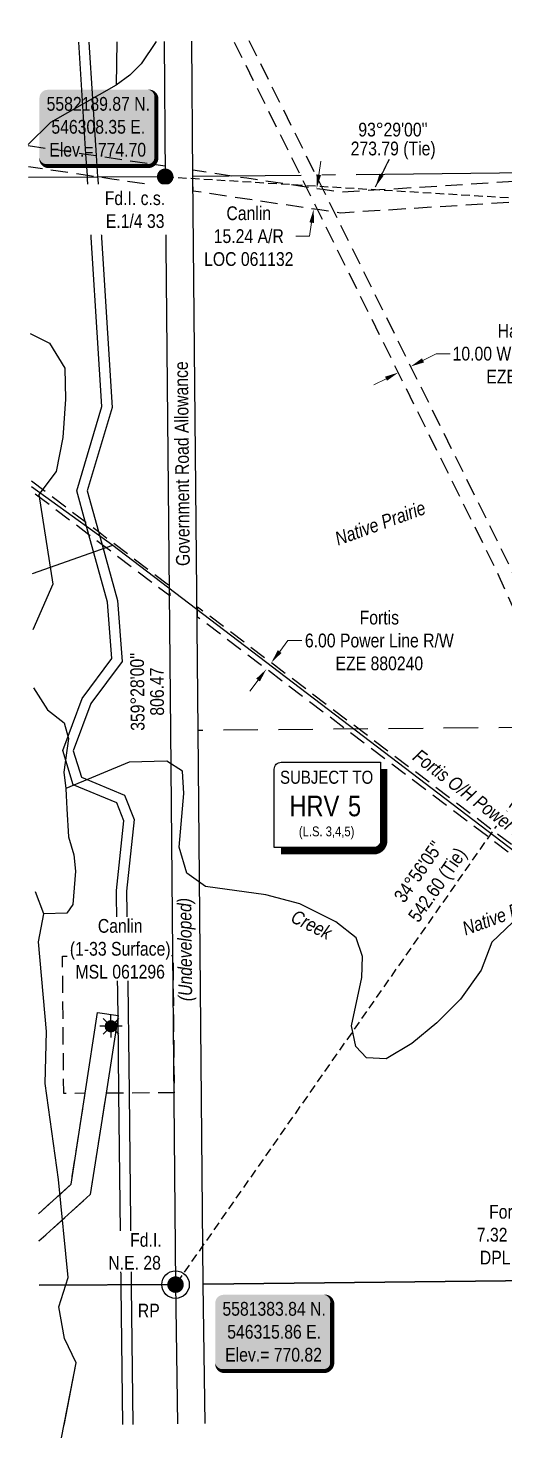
# Model space of a CAD drawing. Extents: x 543237 to 551134, y 5581272 to 5585958.
# Drawn here: x 546209 to 546555, y 5581272 to 5582298 of the extents above; entities that cross this region are included whole.
import ezdxf
from ezdxf.enums import TextEntityAlignment as Align

# ---------------------------------------------------------------- set-up
doc = ezdxf.new("R2010")
doc.units = 0
doc.header["$LTSCALE"] = 5
doc.header["$PDSIZE"] = 0.5
for name, pattern in [('foc-ACCESSROAD', [3.75, 2.5, -1.25]), ('foc-FLOWLINE', [3.75, 2.5, -1.25]), ('foc-LSD', [8, 5, -3]), ('foc-QUARTERLINE', [33, 25, -3, 2, -3]), ('foc-TIELINE', [1.875, 1.25, -0.625])]:
    doc.linetypes.add(name, pattern=pattern)
doc.layers.get('Defpoints').update_dxf_attribs({"color": 9})
for name, color, linetype in [('35', 37, 'Continuous'), ('AS-POWER', 104, 'foc-POWER'), ('C-AR', 13, 'foc-ACCESSROAD'), ('C-RW', 13, 'Continuous'), ('C-WS', 13, 'foc-ACCESSROAD'), ('C-WS-S', 8, 'Continuous'), ('CG-NOTES', 7, 'Continuous'), ('CTW', 7, 'Continuous'), ('DETAIL-T', 7, 'Continuous'), ('F-EZE', 190, 'foc-FLOWLINE'), ('F-FLOWLINE', 190, 'foc-FLOWLINE'), ('F-RW', 190, 'Continuous'), ('L-BD', 7, 'Continuous'), ('L-MON', 1, 'Continuous'), ('L-QSEC', 8, 'foc-QUARTERLINE'), ('L-ROAD-T', 7, 'Continuous'), ('L-SEC', 7, 'Continuous'), ('L-SECTION-LSD', 7, 'foc-LSD'), ('L-TIE', 7, 'foc-TIELINE'), ('L-TIE-T', 7, 'Continuous'), ('T-CREEK', 160, 'Continuous'), ('T-WATER-T', 170, 'Continuous')]:
    doc.layers.add(name, color=color, linetype=linetype)
for name, color, linetype, lineweight in [('C-AR-T', 13, 'Continuous', 9), ('C-WS-T', 13, 'Continuous', 9), ('F-EZE-T', 190, 'Continuous', 9), ('F-RW-T', 190, 'Continuous', 9), ('T-TEXT', 48, 'Continuous', 18)]:
    doc.layers.add(name, color=color, linetype=linetype, lineweight=lineweight)
doc.layers.add('oil_and_gas_wells_pt', color=7, linetype='Continuous', true_color=0xad5f21)
doc.styles.add('80', font='ARIALN.TTF', dxfattribs={"height": 10})
doc.styles.add('80CG', font='ARIALN.TTF', dxfattribs={"height": 10})
doc.styles.add('80L', font='ARIALN.TTF', dxfattribs={"height": 10})
doc.styles.add('80LS', font='ARIALNI.TTF', dxfattribs={"height": 10})
doc.styles.add('foc-LtypeFont', font='ARIALN.TTF', dxfattribs={"height": 7.35})
doc.styles.add('HRV', font='ARIALN.TTF', dxfattribs={"height": 3})
doc.linetypes.add('foc-POWER', pattern='A,6,-1,["P",foc-LtypeFont,S=0.2,R=0,X=-0.625,Y=-0.75],-1.24,4', length=12.24)
doc.linetypes.add('foc-TOPO-flowdirection-NOLINE', pattern='A,0,[">",foc-LtypeFont,S=0.3,R=0,X=0,Y=-0.945],-20,[">",foc-LtypeFont,S=0.3,R=0,X=0,Y=-0.945],0', length=20)
doc.dimstyles.new('Compass 5 000', dxfattribs={"dimscale": 5, "dimtxt": 9, "dimasz": 2, "dimexe": 0.2, "dimexo": 0.0625, "dimgap": 0.5, "dimtad": 0, "dimtih": 1, "dimtoh": 1, "dimzin": 0, "dimdsep": 46, "dimtxsty": '80CG', "dimcen": 0.1, "dimse1": 1, "dimse2": 1, "dimclrd": 256, "dimclrt": 256, "dimaunit": 1, "dimadec": 4, "dimazin": 0, "dimtfac": 0.06, "dimtofl": 0, "dimtmove": 0, "dimatfit": 1, "dimfxl": 0.2, "dimtolj": 1, "dimtzin": 0, "dimlwd": -1, "dimarcsym": 0})

# ---------------------------------------------------------------- blocks, each defined once
blk = doc.blocks.new('fdia')
at = {"color": 255, "const_width": 1}
blk.add_lwpolyline([(-0.5, 0, 1), (0.5, 0, 1)], format="xyb", close=True, dxfattribs=at)
blk = doc.blocks.new('Fdiaa')
blk.add_blockref('fdia', (0, 0))
blk = doc.blocks.new('fdib')
at = {"color": 1, "const_width": 1.6}
blk.add_lwpolyline([(-0.4, 0, 1), (0.4, 0, 1)], format="xyb", close=True, dxfattribs=at)
at = {"color": 1}
blk.add_circle((0, 0), 0.8, dxfattribs=at)
blk = doc.blocks.new('Fdibb')
blk.add_blockref('fdib', (0, 0))
blk = doc.blocks.new('fdicc')
for name in ['Fdibb', 'Fdiaa']:
    blk.add_blockref(name, (0, 0))
blk = doc.blocks.new('FDI')
blk.add_blockref('fdicc', (0, 0))
blk = doc.blocks.new('*U41')
at = {"layer": '35', "color": 3}
blk.add_circle((0, 0), 10, dxfattribs=at)
at = {"layer": '35', "color": 3, "style": '80'}
blk.add_attdef('RP_001', (-27.4, -23.9), '', height=10, dxfattribs=at)
blk = doc.blocks.new('*U42')
h = blk.add_hatch(color=254)
edge = h.paths.add_edge_path()
edge.add_line((-36.5, -28.5), (36.5, -28.5))
edge.add_arc((36.5, -22.5), 6, 270, 360)
edge.add_line((42.5, -22.5), (42.5, 21))
edge.add_arc((36.5, 21), 6, 0, 90)
edge.add_line((36.5, 27), (-36.5, 27))
edge.add_arc((-36.5, 21), 6, 90, 180)
edge.add_line((-42.5, 21), (-42.5, -22.5))
edge.add_arc((-36.5, -22.5), 6, 180, 270)
at = {"color": 1, "flags": 128}
blk.add_lwpolyline([(-36.5, -28.5, 3, 3, 0), (36.5, -28.5, 3, 3, 0.414214), (42.5, -22.5, 3, 3, 0), (42.5, 21, 3, 0, 0.414214), (36.5, 27, 0, 0, 0), (-36.5, 27, 0, 0, 0.414214), (-42.5, 21, 0, 0, 0), (-42.5, -22.5, 0, 3, 0.414214)], format="xyseb", close=True, dxfattribs=at)
blk.add_lwpolyline([(-28.2, -9.7, 0, 10, 0), (0, 0, 5, 5, 0)], format="xyseb", dxfattribs=at)
at = {"color": 1, "style": '80'}
blk.add_attdef('ENTER_TEXT_001', (-36, -5), '', height=10, dxfattribs=at)
blk = doc.blocks.new('HRV')
blk.add_lwpolyline([(-35.1, 31.6), (37.2, 31.6), (37.2, -25.5, -0.414214), (32.2, -30.5), (-40.1, -30.5), (-40.1, 26.6, -0.414214)], format="xyb", close=True)
at = {"const_width": 5, "flags": 128}
blk.add_lwpolyline([(-35.1, -33), (32.2, -33, 0.414214), (39.7, -25.5), (39.7, 26.6)], format="xyb", dxfattribs=at)
at = {"style": '80L'}
blk.add_text('SUBJECT TO', height=9.5, dxfattribs=at).set_placement((-2, 13.1), align=Align.BOTTOM_CENTER)
blk.add_attdef('(N.W.1/4 00)', text='', height=7.12, dxfattribs=at).set_placement((-2, -24.4), align=Align.BOTTOM_CENTER)
at = {"layer": 'CTW', "color": 3, "style": 'HRV'}
blk.add_text('HRV', height=15, dxfattribs=at).set_placement((-10.9, -0.2), align=Align.MIDDLE_CENTER)
blk.add_attdef('0', text='', height=15, dxfattribs=at).set_placement((18.3, -0.2), align=Align.MIDDLE_CENTER)
blk = doc.blocks.new('*D45')
at = {"layer": 'C-AR-T', "transparency": 16777216}
for p, q in [((546420, 5582191.3), (546421.5, 5582201.2)), ((546414.8, 5582156.5), (546413.3, 5582146.6)), ((546413.3, 5582146.6), (546403.3, 5582146.6))]:
    blk.add_line(p, q, dxfattribs=at)
for points in [[(546418.3, 5582191.6), (546421.6, 5582191.1), (546418.5, 5582181.4)], [(546413.2, 5582156.7), (546416.5, 5582156.2), (546416.3, 5582166.4)]]:
    blk.add_solid(points, dxfattribs=at)
at = {"layer": 'Defpoints', "color": 0, "transparency": 16777216}
for p in [(546417.6, 5582181.6), (546415.3, 5582166.5), (546416.3, 5582166.4)]:
    blk.add_point(p, dxfattribs=at)
at = {"layer": 'C-AR-T', "transparency": 16777216, "insert": (546369.1, 5582146.6), "char_height": 10, "attachment_point": 5, "style": '80CG'}
blk.add_mtext('\\A1;Canlin\\P15.24 A/R\\PLOC 061132', dxfattribs=at)
blk = doc.blocks.new('*D46')
at = {"layer": 'Defpoints', "color": 0, "transparency": 16777216}
for p in [(546486.8, 5582051.8), (546482.4, 5582038.1), (546491.4, 5582042.6)]:
    blk.add_point(p, dxfattribs=at)
at = {"layer": 'F-EZE-T', "transparency": 16777216}
for p, q in [((546495.7, 5582056.3), (546505.4, 5582061.1)), ((546505.4, 5582061.1), (546515.4, 5582061.1)), ((546468.9, 5582042.9), (546459.9, 5582038.5))]:
    blk.add_line(p, q, dxfattribs=at)
for points in [[(546495, 5582057.8), (546496.5, 5582054.8), (546486.8, 5582051.8)], [(546468.1, 5582044.4), (546469.6, 5582041.5), (546477.8, 5582047.4)]]:
    blk.add_solid(points, dxfattribs=at)
at = {"layer": 'F-EZE-T', "transparency": 16777216, "insert": (546573.6, 5582061.1), "char_height": 10, "attachment_point": 5, "style": '80CG'}
blk.add_mtext('\\A1;Hargrave\\P10.00 Water Line R/W\\PEZE 900310', dxfattribs=at)
blk = doc.blocks.new('*D48')
at = {"layer": 'Defpoints', "color": 0, "transparency": 16777216}
for p in [(546633.7, 5581412.5), (546631.1, 5581406.3), (546637.9, 5581403.5)]:
    blk.add_point(p, dxfattribs=at)
at = {"layer": 'F-RW-T', "transparency": 16777216}
for p, q in [((546615.2, 5581420.1), (546605.2, 5581420.1)), ((546624.4, 5581416.3), (546615.2, 5581420.1)), ((546649.7, 5581405.9), (546658.9, 5581402.1))]:
    blk.add_line(p, q, dxfattribs=at)
for points in [[(546625.1, 5581417.9), (546623.8, 5581414.8), (546633.7, 5581412.5)], [(546650.3, 5581407.4), (546649, 5581404.4), (546640.4, 5581409.7)]]:
    blk.add_solid(points, dxfattribs=at)
at = {"layer": 'F-RW-T', "transparency": 16777216, "insert": (546568.9, 5581420.1), "char_height": 10, "attachment_point": 5, "style": '80CG'}
blk.add_mtext('\\A1;Forty Mile\\P7.32 P/L R/W\\PDPL 840319', dxfattribs=at)
blk = doc.blocks.new('GAS')
h = blk.add_hatch(color=255)
h.dxf.hatch_style = 1
edge = h.paths.add_edge_path()
edge.add_arc((0, 0), 0.9, 0, 360)
for p, q in [((-0.81, 0), (-1.62, 0)), ((-0.57, 0.57), (-1.14, 1.14)), ((0, 0.81), (0, 1.62)), ((0.57, 0.57), (1.14, 1.14)), ((1.62, 0), (0.81, 0)), ((-0.57, -0.57), (-1.14, -1.14)), ((0, -0.81), (0, -1.62)), ((1.14, -1.14), (0.57, -0.57))]:
    blk.add_line(p, q)
blk.add_circle((0, 0), 0.8)
blk = doc.blocks.new('*D55')
at = {"layer": 'Defpoints', "color": 0, "transparency": 16777216}
for p in [(546380.9, 5581832.4), (546384.6, 5581837.1), (546385.5, 5581836.4)]:
    blk.add_point(p, dxfattribs=at)
at = {"layer": 'F-EZE-T', "transparency": 16777216}
for p, q in [((546391.6, 5581844.4), (546397.6, 5581852.4)), ((546397.6, 5581852.4), (546407.6, 5581852.4)), ((546375.9, 5581823.7), (546369.8, 5581815.7))]:
    blk.add_line(p, q, dxfattribs=at)
for points in [[(546390.2, 5581845.4), (546392.9, 5581843.4), (546385.5, 5581836.4)], [(546374.5, 5581824.7), (546377.2, 5581822.7), (546381.9, 5581831.6)]]:
    blk.add_solid(points, dxfattribs=at)
at = {"layer": 'F-EZE-T', "transparency": 16777216, "insert": (546464, 5581852.4), "char_height": 10, "attachment_point": 5, "style": '80CG'}
blk.add_mtext('\\A1;Fortis\\P6.00 Power Line R/W\\PEZE 880240', dxfattribs=at)

msp = doc.modelspace()

# ---------------------------------------------------------------- linework, layer by layer
at = {"layer": 'AS-POWER'}
for points in [[(546211.21, 5581964.493), (546270.18, 5581921.937)], [(546211.822, 5581901.311), (546270.18, 5581921.937)]]:
    msp.add_lwpolyline(points, dxfattribs=at)
at = {"layer": 'C-AR', "flags": 128}
for points in [[(547231.426, 5582285.95), (547157.781, 5582197.185), (547148.671, 5582186.205), (547132.428, 5582166.627), (547104.151, 5582132.546), (547053.243, 5582090.518), (547043.699, 5582082.639), (547051.745, 5582082.338), (547055.429, 5582082.201), (547062.172, 5582081.948), (547057.098, 5582075.833), (547051.769, 5582069.409), (547049.912, 5582067.17), (547043.822, 5582067.398), (547034.88, 5582067.732), (547012.863, 5582068.558), (546979.2, 5582069.818), (546958.779, 5582070.583), (546848.157, 5582074.728), (546752.807, 5582109.978), (546738.647, 5582115.212), (546583.039, 5582172.743), (546435.791, 5582163.466), (546431.103, 5582164.163), (546419.067, 5582165.952), (546328.563, 5582179.402), (546328.419, 5582194.817), (546367.581, 5582188.996), (546410.835, 5582182.569), (546422.871, 5582180.78), (546436.438, 5582178.764), (546585.297, 5582188.142), (546851.156, 5582089.853), (546891.333, 5582088.346), (546911.446, 5582087.593), (546945.181, 5582086.329), (546965.599, 5582085.564), (546993.305, 5582084.527), (547008.281, 5582083.966), (547020.797, 5582083.497), (547036.249, 5582096.252), (547048.974, 5582106.757), (547093.935, 5582143.873), (547132.22, 5582190.196), (547137.826, 5582196.979), (547221.601, 5582297.954)], [(546208.803, 5582212.594), (546250.79, 5582206.354), (546258.187, 5582205.255), (546308.285, 5582197.81), (546308.424, 5582182.396), (546269.664, 5582188.155), (546259.172, 5582189.715), (546251.774, 5582190.815), (546208.952, 5582197.179)]]:
    msp.add_lwpolyline(points, dxfattribs=at)
at = {"layer": 'C-RW'}
msp.add_lwpolyline([(546216.342, 5581435.434), (546239.933, 5581456.9), (546250.147, 5581523.012), (546259.249, 5581581.921), (546274.065, 5581579.631), (546265.332, 5581523.147), (546253.932, 5581449.368), (546216.537, 5581415.347)], dxfattribs=at)
at = {"layer": 'C-WS', "flags": 128}
msp.add_lwpolyline([(546216.342, 5581435.434), (546239.933, 5581456.9), (546250.147, 5581523.012), (546234.614, 5581522.877), (546233.721, 5581622.822), (546273.549, 5581623.053), (546280.863, 5581623.095), (546314.011, 5581623.288), (546314.899, 5581523.355), (546282.052, 5581523.217), (546274.738, 5581523.186), (546265.332, 5581523.147), (546253.932, 5581449.368), (546216.537, 5581415.347)], dxfattribs=at)
at = {"layer": 'F-EZE', "flags": 128}
msp.add_lwpolyline([(546211.17, 5581968.547), (546250.252, 5581938.931), (546259.828, 5581931.674), (546311.621, 5581892.425), (546311.688, 5581884.853), (546262.434, 5581922.177), (546252.858, 5581929.435), (546211.244, 5581960.971)], dxfattribs=at)
msp.add_lwpolyline([(546331.933, 5581869.51), (546331.865, 5581877.082), (546608.399, 5581667.513), (546607.858, 5581671.09), (546613.786, 5581671.985), (546615.246, 5581662.324), (546623.034, 5581656.422), (546619.414, 5581651.644), (546616.531, 5581653.829), (546631.28, 5581556.301), (546640.468, 5581557.347), (546661.729, 5581559.77), (546716.063, 5581565.959), (546725.592, 5581567.044), (546743.559, 5581569.091), (546744.236, 5581563.136), (546728.182, 5581561.306), (546718.653, 5581560.22), (546668.468, 5581554.503), (546647.205, 5581552.081), (546632.177, 5581550.369), (546633.355, 5581542.578), (546627.428, 5581541.682), (546626.218, 5581549.691), (546618.169, 5581548.773), (546617.49, 5581554.729), (546625.321, 5581555.622), (546609.684, 5581659.018), (546331.933, 5581869.51)], close=True, dxfattribs=at)
at = {"layer": 'F-FLOWLINE', "flags": 128}
msp.add_lwpolyline([(546369.26, 5582288.985), (546418.539, 5582189.521), (546422.871, 5582180.78), (546431.103, 5582164.163), (546558.206, 5581907.63), (546622.669, 5581763.554), (546627.341, 5581760.766), (546694.939, 5581720.433), (546704.338, 5581714.825), (546730.561, 5581699.179), (546725.442, 5581690.6), (546704.681, 5581702.986), (546689.411, 5581712.097), (546675.831, 5581720.2), (546627.486, 5581749.046), (546614.839, 5581756.591), (546549.167, 5581903.371), (546419.067, 5582165.952), (546410.835, 5582182.569), (546407.445, 5582189.407), (546358.168, 5582288.868)], dxfattribs=at)
at = {"layer": 'F-RW'}
for points in [[(546277.61, 5581281.987), (546276.416, 5581382.311), (546274.738, 5581523.186), (546274.065, 5581579.631), (546273.549, 5581623.053), (546272.984, 5581670.501), (546278.334, 5581721.279), (546273.168, 5581734.269), (546241.565, 5581747.513), (546233.852, 5581772.523), (546247.894, 5581810.202), (546269.657, 5581839.32), (546266.354, 5581880.274), (546252.858, 5581929.435), (546250.252, 5581938.931), (546244.091, 5581961.374), (546262.42, 5582022.779), (546251.95, 5582188.048), (546251.774, 5582190.815), (546250.79, 5582206.354), (546245.637, 5582287.684)], [(546252.961, 5582287.761), (546258.187, 5582205.255), (546259.172, 5582189.715), (546259.275, 5582188.092), (546269.801, 5582021.938), (546251.698, 5581961.29), (546259.828, 5581931.674), (546262.434, 5581922.177), (546273.589, 5581881.546), (546277.168, 5581837.155), (546254.38, 5581806.665), (546241.574, 5581772.301), (546247.545, 5581752.937), (546278.828, 5581739.826), (546285.796, 5581722.306), (546280.303, 5581670.16), (546280.863, 5581623.095), (546282.052, 5581523.217), (546283.729, 5581382.337), (546284.923, 5581282.071)]]:
    msp.add_lwpolyline(points, dxfattribs=at)
at = {"layer": 'L-QSEC'}
for p, q in [((547232.155, 5582199.44), (546328.46, 5582190.077)), ((546308.354, 5582189.869), (546209.029, 5582189.275))]:
    msp.add_line(p, q, dxfattribs=at)
at = {"layer": 'L-SEC'}
for p, q in [((546307.501, 5582288.335), (546308.354, 5582189.869)), ((546328.46, 5582190.077), (546327.607, 5582288.546)), ((546308.354, 5582189.869), (546312.109, 5581786.852)), ((546332.218, 5581787.039), (546328.46, 5582190.077)), ((546312.109, 5581786.852), (546315.864, 5581383.835)), ((546335.969, 5581384.059), (546332.218, 5581787.039)), ((546737.482, 5581388.527), (546336.244, 5581384.062)), ((546336.244, 5581384.062), (546737.482, 5581388.527)), ((546216.846, 5581383.486), (546315.864, 5581383.835)), ((546315.864, 5581383.835), (546216.846, 5581383.486)), ((546315.864, 5581383.835), (546317.257, 5581282.444)), ((546337.362, 5581282.675), (546335.969, 5581384.059))]:
    msp.add_line(p, q, dxfattribs=at)
at = {"layer": 'L-SECTION-LSD'}
msp.add_line((547135.718, 5581794.376), (546332.218, 5581787.039), dxfattribs=at)
at = {"layer": 'L-TIE'}
for p, q in [((546308.354, 5582189.869), (546581.5, 5582173.243)), ((546626.429, 5581828.436), (546315.864, 5581383.835))]:
    msp.add_line(p, q, dxfattribs=at)
at = {"layer": 'oil_and_gas_wells_pt'}
msp.add_point((546268.911, 5581571.785), dxfattribs=at)
at = {"layer": 'T-CREEK'}
for points in [[(546301.788, 5582288.275), (546290.9, 5582272.087), (546282.609, 5582263.66), (546272.609, 5582256.491)], [(546273.174, 5582287.973), (546272.609, 5582256.491)], [(546272.609, 5582256.491), (546225.054, 5582229.253), (546208.795, 5582213.362)], [(546210.129, 5582075.85), (546224.149, 5582068.872), (546235.44, 5582050.516), (546235.949, 5582028.14), (546234.032, 5582000.141), (546229.067, 5581975.377), (546216.395, 5581958.671)], [(546216.395, 5581958.671), (546226.684, 5581893.381), (546212.22, 5581860.337)], [(546212.631, 5581817.983), (546222.814, 5581802.109), (546234.973, 5581792.579), (546238.072, 5581781.228), (546234.758, 5581756.569), (546236.048, 5581744.681)], [(546560.783, 5581647.3), (546545.788, 5581632.901), (546537.958, 5581612.735), (546522.893, 5581591.446), (546505.855, 5581574.259), (546487.684, 5581559.22), (546469.036, 5581548.094), (546454.65, 5581548.835), (546446.954, 5581557.179), (546443.813, 5581572.133), (546451.354, 5581607.309), (546451.823, 5581622.608), (546447.151, 5581636.256), (546432.343, 5581647.815), (546406.329, 5581660.777), (546381.482, 5581667.405), (546337.543, 5581673.412), (546324.038, 5581683.283), (546318.623, 5581702.055), (546321.78, 5581741.272), (546320.935, 5581757.514), (546309.6, 5581764.756), (546282.265, 5581763.964), (546236.048, 5581744.681)], [(546236.048, 5581744.681), (546236.317, 5581739.739), (546236.841, 5581730.067), (546237.958, 5581709.505), (546241.915, 5581696.629), (546243.194, 5581684.585), (546241.255, 5581660.483), (546236.848, 5581654.019), (546220.083, 5581653.694)], [(546220.083, 5581653.694), (546214.069, 5581669.696)], [(546234.81, 5581281.494), (546243.712, 5581326.831), (546235.106, 5581344.651), (546231.011, 5581367.736), (546237.825, 5581389.135), (546230.722, 5581460.335), (546221.175, 5581530.253), (546222.036, 5581567.896), (546216.246, 5581633.197), (546220.083, 5581653.694)]]:
    msp.add_lwpolyline(points, dxfattribs=at)
at = {"layer": 'T-CREEK', "linetype": 'foc-TOPO-flowdirection-NOLINE', "flags": 128}
for points in [[(546272.609, 5582256.491), (546225.054, 5582229.253), (546208.795, 5582213.362)], [(546210.129, 5582075.85), (546224.149, 5582068.872), (546235.44, 5582050.516), (546235.949, 5582028.14), (546234.032, 5582000.141), (546229.067, 5581975.377), (546216.395, 5581958.671), (546226.684, 5581893.381), (546212.22, 5581860.337)], [(546212.631, 5581817.983), (546222.814, 5581802.109), (546234.973, 5581792.579), (546238.072, 5581781.228), (546234.758, 5581756.569), (546236.048, 5581744.681), (546236.317, 5581739.739), (546236.841, 5581730.067), (546237.958, 5581709.505), (546241.915, 5581696.629), (546243.194, 5581684.585), (546241.255, 5581660.483), (546236.848, 5581654.019), (546220.083, 5581653.694)], [(547235.735, 5581774.84), (547232.902, 5581771.765), (547200.291, 5581769.366), (547170.956, 5581772.893), (547123.581, 5581774.579), (547101.746, 5581784.086), (547076.703, 5581778.505), (547036.813, 5581733.357), (547017.451, 5581720.007), (546993.087, 5581707.18), (546981.341, 5581688.055), (546971.944, 5581663.327), (546948.122, 5581647.326), (546923.387, 5581641.89), (546870.1, 5581652.371), (546813.835, 5581625.876), (546769.04, 5581617.98), (546748.442, 5581629.255), (546729.691, 5581649.045), (546710.842, 5581651.728), (546694.989, 5581640.831), (546684.126, 5581625.187), (546672.309, 5581619.122), (546661.146, 5581607.422), (546652.139, 5581602.457), (546639.455, 5581604.646), (546625.093, 5581615.738), (546614.094, 5581628.993), (546599.172, 5581641.459), (546581.826, 5581648.144), (546560.783, 5581647.3), (546545.788, 5581632.901), (546537.958, 5581612.735), (546522.893, 5581591.446), (546505.855, 5581574.259), (546487.684, 5581559.22), (546469.036, 5581548.094), (546454.65, 5581548.835), (546446.954, 5581557.179), (546443.813, 5581572.133), (546451.354, 5581607.309), (546451.823, 5581622.608), (546447.151, 5581636.256), (546432.343, 5581647.815), (546406.329, 5581660.777), (546381.482, 5581667.405), (546337.543, 5581673.412), (546324.038, 5581683.283), (546318.623, 5581702.055), (546321.78, 5581741.272), (546320.935, 5581757.514), (546309.6, 5581764.756), (546282.265, 5581763.964), (546236.048, 5581744.681)], [(546233.022, 5581272.386), (546243.712, 5581326.831), (546235.106, 5581344.651), (546231.011, 5581367.736), (546237.825, 5581389.135), (546230.722, 5581460.335), (546221.175, 5581530.253), (546222.036, 5581567.896), (546216.246, 5581633.197), (546220.083, 5581653.694)]]:
    msp.add_lwpolyline(points, dxfattribs=at)

# ---------------------------------------------------------------- block references
at = {"layer": '35', "xscale": 0.99950818, "yscale": 0.99950818, "zscale": 0.99950818}
msp.add_blockref('*U41', (546315.864, 5581383.835), dxfattribs=at).add_auto_attribs({'RP_001': 'RP'})
at = {"layer": 'C-WS-S', "color": 6, "xscale": 5, "yscale": 5, "zscale": 5}
msp.add_blockref('GAS', (546268.911, 5581571.785), dxfattribs=at)
at = {"layer": 'CG-NOTES', "xscale": 1.000011025544085, "yscale": 1.000011025544085, "zscale": 1.000011025544085}
msp.add_blockref('HRV', (546427.689, 5581732.283), dxfattribs=at).add_auto_attribs({'(N.W.1/4 00)': '(L.S. 3,4,5)', '0': '5'})
at = {"layer": 'DETAIL-T'}
ref = msp.add_blockref('*U42', (546259.462, 5582226.14), dxfattribs=dict(at, xscale=0.9996734060205478, yscale=0.9996734060205478, zscale=0.9996734060205478))
ref.add_attrib('ENTER_TEXT_001', '5582189.87 N.', (546222.155, 5582237.909), dxfattribs={"layer": '0', "color": 1, "height": 9.99673, "style": '80'})
ref.add_attrib('ENTER_TEXT_002', '546308.35 E.', (546225.653, 5582221.207), dxfattribs={"layer": '0', "color": 1, "height": 9.99673, "style": '80'})
ref.add_attrib('ENTER_TEXT_003', 'Elev.= 774.70', (546224.109, 5582204.504), dxfattribs={"layer": '0', "color": 1, "height": 9.99673, "style": '80'})
ref = msp.add_blockref('*U42', (546387.261, 5581349.456), dxfattribs=dict(at, xscale=0.9996734060205478, yscale=0.9996734060205478, zscale=0.9996734060205478))
ref.add_attrib('ENTER_TEXT_001', '5581383.84 N.', (546349.954, 5581361.224), dxfattribs={"layer": '0', "color": 1, "height": 9.99673, "style": '80'})
ref.add_attrib('ENTER_TEXT_002', '546315.86 E.', (546353.452, 5581344.522), dxfattribs={"layer": '0', "color": 1, "height": 9.99673, "style": '80'})
ref.add_attrib('ENTER_TEXT_003', 'Elev.= 770.82', (546351.928, 5581327.82), dxfattribs={"layer": '0', "color": 1, "height": 9.99673, "style": '80'})
at = {"layer": 'L-MON', "color": 4, "xscale": 5, "yscale": 5, "zscale": 5}
for p in [(546308.354, 5582189.869), (546315.864, 5581383.835)]:
    msp.add_blockref('FDI', p, dxfattribs=at)

# ---------------------------------------------------------------- texts
at = {"layer": 'C-AR', "color": 6, "insert": (546468.034, 5581658.201), "char_height": 9.99508, "attachment_point": 1, "rotation": 55.064731, "style": '80L'}
msp.add_mtext_dynamic_manual_height_columns('\\pi10.275;34°56\'05"\\P\\pi4.5109;542.60 (Tie)', width=69.60587, gutter_width=50, heights=[0], dxfattribs=at)
at = {"layer": 'L-BD', "style": '80L'}
for s, height, p in [("359°28'00''", 9.99508, (546288.106, 5581815.167)), ('806.47', 9.9951, (546302.348, 5581815.299))]:
    msp.add_text(s, height=height, rotation=90.5338, dxfattribs=at).set_placement(p, align=Align.MIDDLE)
at = {"layer": 'L-ROAD-T', "style": '80L'}
msp.add_text('Government Road Allowance', height=9.99508, rotation=90.533822, dxfattribs=at).set_placement((546320.556, 5581981.097), align=Align.MIDDLE_CENTER)
at = {"layer": 'L-TIE-T', "style": '80L'}
for s, height, p in [("93°29'00''", 9.9951, (546473.92, 5582224.184)), ('273.79 (Tie)', 9.99508, (546474.042, 5582209.192))]:
    msp.add_text(s, height=height, dxfattribs=at).set_placement(p, align=Align.MIDDLE)
at = {"layer": 'T-TEXT', "char_height": 9.99508, "attachment_point": 1, "rotation": 20, "style": '80L'}
for insert in [(546430.641, 5581930.798), (546523.274, 5581647.162)]:
    msp.add_mtext_dynamic_manual_height_columns('{\\fArial Narrow|b0|i1|c0|p34;Native Prairie}', width=68.56521, gutter_width=50, heights=[0], dxfattribs=dict(at, insert=insert))
at = {"layer": 'T-WATER-T', "insert": (546402.793, 5581657.311), "char_height": 10.00165, "attachment_point": 1, "rotation": 333.514192, "style": '80L'}
msp.add_mtext_dynamic_manual_height_columns('\\pi0.56851;{\\fArial Narrow|b0|i1|c0|p34;Creek}', width=31.26479, gutter_width=50, heights=[0], dxfattribs=at)

# ---------------------------------------------------------------- dimensions: what is measured, and where the dimension line sits
at = {"layer": 'C-AR-T'}
dim = msp.add_aligned_dim(p1=(546417.571, 5582181.568), p2=(546415.333, 5582166.507), distance=0.954, text='Canlin\\P15.24 A/R\\PLOC 061132', dimstyle='Compass 5 000', dxfattribs=at)
dim.commit()
dim.dimension.update_dxf_attribs({"geometry": '*D45', "text_midpoint": (546369.066, 5582146.584)})
at = {"layer": 'F-EZE-T'}
dim = msp.add_linear_dim(base=(546486.766, 5582051.819), p1=(546482.399, 5582038.13), p2=(546491.35, 5582042.566), angle=26.356784, text='Hargrave\\P10.00 Water Line R/W\\PEZE 900310', dimstyle='Compass 5 000', dxfattribs=at)
dim.commit()
dim.dimension.update_dxf_attribs({"geometry": '*D46', "text_midpoint": (546573.605, 5582061.061), "dimtype": 161})
dim = msp.add_aligned_dim(p1=(546380.946, 5581832.365), p2=(546384.567, 5581837.143), distance=-1.207, text='Fortis\\P6.00 Power Line R/W\\PEZE 880240', dimstyle='Compass 5 000', dxfattribs=at)
dim.commit()
dim.dimension.update_dxf_attribs({"geometry": '*D55', "text_midpoint": (546463.973, 5581852.354)})
at = {"layer": 'F-RW-T'}
dim = msp.add_linear_dim(base=(546633.67, 5581412.509), p1=(546637.855, 5581403.49), p2=(546631.097, 5581406.283), angle=157.544602, text='Forty Mile\\P7.32 P/L R/W\\PDPL 840319', dimstyle='Compass 5 000', dxfattribs=at)
dim.commit()
dim.dimension.update_dxf_attribs({"geometry": '*D48', "text_midpoint": (546568.934, 5581420.148), "dimtype": 161})

# ---------------------------------------------------------------- leaders
at = {"layer": 'L-TIE-T', "color": 6, "path_type": 1}
msp.add_leader([(546461.138, 5582182.453), (546471.292, 5582202.543)], dimstyle='Compass 5 000', override={"dimgap": 0.5, "dimtad": 0}, dxfattribs=at)

# ---------------------------------------------------------------- next in the draw order: texts
at = {"layer": 'C-WS-T', "insert": (546238.656, 5581649.837), "char_height": 10.00011, "attachment_point": 1, "style": '80L', "bg_fill": 3, "box_fill_scale": 1.15, "bg_fill_color": 256, "bg_fill_true_color": 256, "bg_fill_transparency": 0}
msp.add_mtext_dynamic_manual_height_columns('\\pi20.752;Canlin\\P\\pi0.39408;(1-33 Surface)\\P\\pi4.5278;MSL 061296', width=72.62387, gutter_width=50, heights=[0], dxfattribs=at)
at = {"layer": 'L-MON', "insert": (546256.157, 5582179.276), "char_height": 9.99508, "attachment_point": 1, "style": '80L', "bg_fill": 2}
msp.add_mtext_dynamic_manual_height_columns('\\pi8.2607;Fd.I. c.s.\\P\\pi9.0312;E.1/4 33', width=50.23872, gutter_width=50, heights=[0], dxfattribs=at)
at = {"layer": 'L-MON', "insert": (546266.065, 5581421.392), "char_height": 9.99508, "attachment_point": 1, "style": '80L', "bg_fill": 3, "box_fill_scale": 1.15, "bg_fill_color": 256, "bg_fill_true_color": 256, "bg_fill_transparency": 0}
msp.add_mtext_dynamic_manual_height_columns('\\pi16.816;Fd.I. \\P\\pi0.97078;N.E. 28', width=37.78759, gutter_width=50, heights=[0], dxfattribs=at)

# ---------------------------------------------------------------- next in the draw order: linework, layer by layer
at = {"layer": 'AS-POWER'}
msp.add_lwpolyline([(546270.18, 5581921.937), (546613.315, 5581660.265), (546628.418, 5581553.339), (546740.58, 5581565.794)], dxfattribs=at)

# ---------------------------------------------------------------- next in the draw order: texts
at = {"layer": 'T-TEXT', "style": '80LS'}
msp.add_text('(Undeveloped)', height=9.99508, rotation=90.533822, dxfattribs=at).set_placement((546322.61, 5581627.619), align=Align.MIDDLE_CENTER)

# ---------------------------------------------------------------- next in the draw order: texts
at = {"layer": 'AS-POWER', "insert": (546493.485, 5581774.22), "char_height": 10, "attachment_point": 1, "rotation": 322.843538, "style": '80L', "bg_fill": 3, "box_fill_scale": 1.15, "bg_fill_color": 256, "bg_fill_true_color": 256, "bg_fill_transparency": 0}
msp.add_mtext_dynamic_manual_height_columns('{\\fArial Narrow|b0|i1|c0|p34;Fortis O/H Power Line}', width=112.28963, gutter_width=50, heights=[0], dxfattribs=at)

doc.saveas('drawing.dxf')
